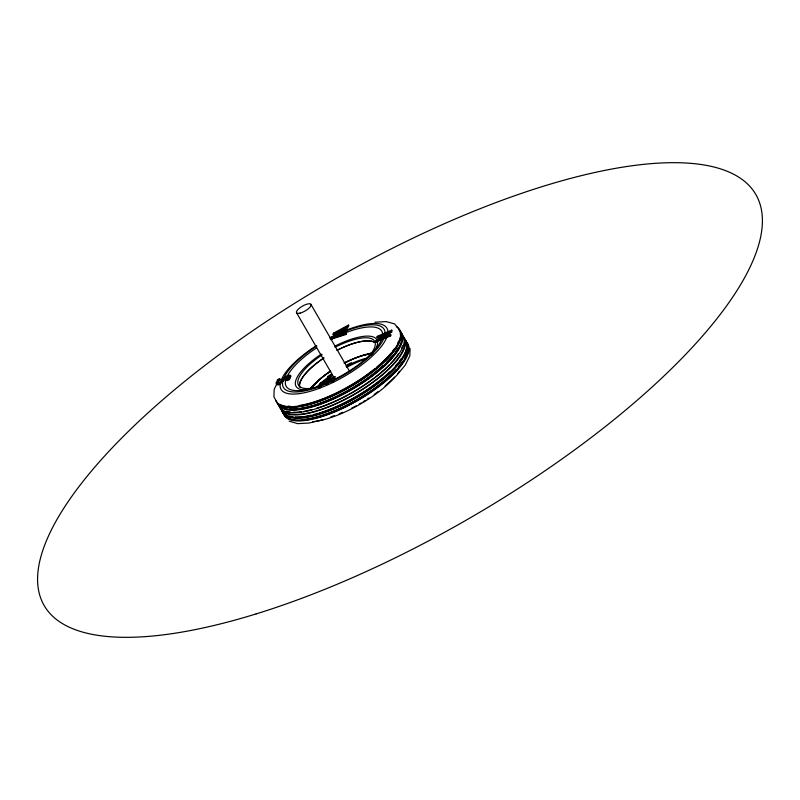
<?xml version="1.0" encoding="UTF-8"?>
<svg xmlns="http://www.w3.org/2000/svg" width="800" height="800" viewBox="0 0 800 800"><rect width="100%" height="100%" fill="white"/><g stroke="black" fill="none" stroke-linecap="round" stroke-linejoin="round"><path stroke-width="1.2" d="M410.09 348.56L409.82 355.93L405.27 365.07L396.8 375.33L385.11 385.97M286.74 380L288.64 377.86L288.62 376.41C285.84 376.91 271.9 391.49 277.51 379.93C284.53 374.55 271.08 387.75 281.32 381.28C283.06 378.28 285.8 375.63 289.39 375.18A5.27 1.76 -30 0 1 290.59 375.61L289.58 378.36L286.74 380L287.09 380.59L289.38 379.6L290.93 376.2A5.27 1.76 -30 0 0 289.73 375.77M278.69 383.49C275.45 383.14 281 380.06 279.91 378.89M287.09 380.59L288.47 379.16M333.17 334.24L333.48 333.18L348.46 325.1L348.51 326.68L336.08 333.31L335.74 332.72L347.31 329L347.02 329.97L334.48 336.67L346.17 332.89L346.23 334.43L332.33 338.83L332.31 337.15L344.72 330.51L333.17 334.24L333.51 334.83L342.75 331.85M332.33 338.83L332.65 337.75M333.51 334.83L333.48 333.18M319.1 387.28L320.44 382.75L334.87 376.52L333.88 381.65L332.17 382.38L331.83 381.79L332.88 378.22L328.92 379.93L328.29 383.84L326.58 384.58L326.24 383.99L327.22 380.67L321.86 382.98L321.15 387.14L319.45 387.87L319.1 387.28L320.81 386.54M319.45 387.87L320.44 384.47M321.15 387.14L321.86 382.98M326.58 384.58L327.22 380.67M328.29 383.84L328.92 379.93M346.23 334.43L346.17 332.89M335.74 332.72L348.17 326.09L348.46 325.1M332.17 382.38L332.88 378.22M336.91 336.14L347.36 330.57L347.31 329M333.88 381.65L334.87 376.52M383.69 336.4L389.87 332.44L377.43 337.81L377.08 337.22L377.35 336.32L391.78 330.09L391.38 331.46L379.09 339.3L390.52 334.37L390.6 335.87L376.17 342.09L376.14 340.42L389.53 331.85M376.17 342.09L376.14 340.42M377.43 337.81L377.35 336.32M390.52 334.37L390.6 335.87M381.48 338.59L391.72 332.05L391.78 330.09M276.32 382.62C277.42 390.3 285.37 376.59 288.96 377.01L289.29 377.28M288.98 378.45L289.27 377.82M278.73 380.19L274.18 389.33L273.9 396.71L275.41 399.53A71.32 23.81 -30 0 0 353.22 384.11A71.32 23.81 -30 0 0 396.37 326.65M283.16 379.73L284.28 378.42M282.11 381.33L281.11 382.35M284.79 377.98L285.36 377.56M334.89 333.19L337.03 332.04M343.45 328.58L348.8 325.69M337.82 334.98L343 332.21M377.08 337.22L391.01 331.16M280.25 379.48L277.85 380.52L277.51 379.93M375.83 341.5L390.86 334.97M325.22 381.43L328.55 379.99M330.77 379.03L334.1 377.6M322.2 383.57L327.56 381.26M329.27 380.52L333.22 378.82M326.24 383.99L327.95 383.25M331.83 381.79L333.54 381.06M287.53 376.39L288.36 376.07M337.16 336.5L346.51 333.48M331.99 338.24L345.89 333.83M323.16 419.69L309.03 423.05L297.67 423.64L289.14 421.18M374.96 322.21L386.32 321.62L394.48 323.85L398.86 328.94M391.38 331.46L391.72 332.05M348.17 326.09L348.51 326.68M347.02 329.97L347.36 330.57M310.85 304.24L349.71 371.56M296.65 312.9L334.9 379.16M320.44 382.75L320.78 383.34M289.04 379.01L289.38 379.6M286.77 379.93L287.11 380.52M407.11 342.99A71.32 23.81 -30 0 1 357.42 400.71A71.32 23.81 -30 0 1 283.62 413.76M407.87 346.13A70.5 23.53 -30 0 1 407.95 351.9M407.61 353.22A70.5 23.53 -30 0 1 353.26 402.71A70.5 23.53 -30 0 1 288.3 418.17M407.16 352.43A70.5 23.53 -30 0 1 404.86 357.82M402.71 361.32A70.5 23.53 -30 0 1 398.62 366.73M396.15 369.54A70.5 23.53 -30 0 1 302.16 419.54M287.84 417.38A70.5 23.53 -30 0 1 284.97 414.79M407.27 343.05A71.32 23.81 -30 0 1 355.6 400.69A71.32 23.81 -30 0 1 283.17 412.97M403.98 338.82A71.32 23.81 -30 0 1 358.56 396.45A71.32 23.81 -30 0 1 282.07 411.07M406.31 343.44A70.5 23.53 -30 0 1 353.31 399.14A70.5 23.53 -30 0 1 283.25 411.83M404.37 338.73A71.32 23.81 -30 0 1 356.76 396.45A71.32 23.81 -30 0 1 281.61 410.28M404.25 337.83A71.32 23.81 -30 0 1 352.59 395.47A71.32 23.81 -30 0 1 280.15 407.75M404.4 340.12A70.5 23.53 -30 0 1 354.62 393.99A70.5 23.53 -30 0 1 282.76 410.54M402.54 346.01A70.5 23.53 -30 0 1 401.68 348.14M398.42 353.89A70.5 23.53 -30 0 1 390.99 363.05M389.31 364.79A70.5 23.53 -30 0 1 348.51 394.49M347.44 395.07A70.5 23.53 -30 0 1 316.67 408.22M311.81 409.62A70.5 23.53 -30 0 1 303.81 411.36M301.49 411.72A70.5 23.53 -30 0 1 293.45 412.23M290.11 411.98A70.5 23.53 -30 0 1 286.48 411.21M401.63 333.99A71.32 23.81 -30 0 1 354.02 391.7A71.32 23.81 -30 0 1 278.88 405.54M400.17 331.46A71.32 23.81 -30 0 1 352.56 389.17A71.32 23.81 -30 0 1 277.41 403.01M401.66 335.37A70.5 23.53 -30 0 1 355.05 387.37A70.5 23.53 -30 0 1 282.09 407.41M397.99 348.22A70.5 23.53 -30 0 1 395.27 352.33M393.17 355.05A70.5 23.53 -30 0 1 386.59 362.27M383.16 365.54A70.5 23.53 -30 0 1 314.76 404.9M313.53 405.27A70.5 23.53 -30 0 1 300.83 408.22M297.14 408.68A70.5 23.53 -30 0 1 289.53 408.8M285.7 408.2A70.5 23.53 -30 0 1 282.53 407.1M398.87 329.96A71.32 23.81 -30 0 1 353.45 387.59A71.32 23.81 -30 0 1 276.96 402.22M399.35 329.55A71.32 23.81 -30 0 1 349.65 387.26A71.32 23.81 -30 0 1 275.86 400.32M400.11 332.69A70.5 23.53 -30 0 1 353.5 384.69A70.5 23.53 -30 0 1 280.54 404.72M398.68 341.05A70.5 23.53 -30 0 1 397.69 343.24M394.35 348.75A70.5 23.53 -30 0 1 392.35 351.44M390.86 353.29A70.5 23.53 -30 0 1 376.93 366.97M374.97 368.59A70.5 23.53 -30 0 1 299.28 405.53M289.98 406.22A70.5 23.53 -30 0 1 287.98 406.11M346.47 330.1A61.13 20.41 -30 0 1 387.91 331.86M387.33 335.77A61.13 20.41 -30 0 1 327.52 384.95A61.13 20.41 -30 0 1 280.32 383.14M280.66 381.78A61.13 20.41 -30 0 1 316.16 345.76M329.94 337.71A61.13 20.41 -30 0 1 340.8 332.46M343.65 331.92A58.15 19.41 -30 0 1 384.83 335.22M384.51 336.51A58.15 19.41 -30 0 1 334.11 380.24M331.86 381.34A58.15 19.41 -30 0 1 327.39 383.39M326.3 383.87A58.15 19.41 -30 0 1 321.52 385.83M319.15 386.73A58.15 19.41 -30 0 1 283.05 380.28M283.36 379.32A58.15 19.41 -30 0 1 316.82 346.02M330.09 338.27A58.15 19.41 -30 0 1 341.26 332.92M341.1 334.61A55.16 18.41 -30 0 1 382.43 336.79M381.83 338.93A55.16 18.41 -30 0 1 303.08 390.19A55.16 18.41 -30 0 1 316.08 348.23M330.5 339.68A55.16 18.41 -30 0 1 340.05 335.06M334.93 346.15A46.65 15.57 -30 0 1 374.89 350.32M372.89 353.21A46.65 15.57 -30 0 1 371.36 355.12M306.92 389.93A46.65 15.57 -30 0 1 321.31 354.11M335.1 347.25A43.96 14.67 -30 0 1 370.79 338.43A43.96 14.67 -30 0 1 367.79 357.55M318.86 386.72A43.96 14.67 -30 0 1 297.81 381.52A43.96 14.67 -30 0 1 322.26 354.76M299.82 387.24A43.96 14.67 -30 0 1 324.05 357.87A44.17 14.74 -30 0 0 299.44 386.39M374.37 342.32A43.96 14.67 -30 0 0 336.89 350.36A44.17 14.74 -30 0 1 369.62 340.87M370.78 341A44.17 14.74 -30 0 1 374.56 342.23M311.33 388.25A43.96 14.67 -30 0 1 330.35 371.27M344.23 363.07A43.96 14.67 -30 0 1 372.29 353.72M310.5 388.15A60.7 20.26 -30 0 1 317.19 382.31M367.13 354.42A60.7 20.26 -30 0 1 372.9 352.61M310.51 388.3A48.54 16.2 -30 0 1 330.74 371.15M344.92 362.86A48.54 16.2 -30 0 1 371.99 353.07M311.15 388.26A44.17 14.74 -30 0 1 330.26 371.21M344.21 362.97A44.17 14.74 -30 0 1 369.84 353.89M317.07 386.79A43.96 14.67 -30 0 1 320.48 383.5M322.36 381.83A43.96 14.67 -30 0 1 332.15 374.38M346.02 366.18A43.96 14.67 -30 0 1 366.26 358.25M320.98 384.08A55.16 18.41 -30 0 1 322.7 382.71M325.4 380.64A55.16 18.41 -30 0 1 332.08 375.94M346.5 367.4A55.16 18.41 -30 0 1 364.99 359.21M327.52 376.7A46.65 15.57 -30 0 1 330.42 374.64M347.1 364.79A46.65 15.57 -30 0 1 351.42 362.73M378.05 391.58A58.15 19.41 -30 0 1 374.17 394.47M369.1 397.98A58.15 19.41 -30 0 1 367.18 399.24M365.21 400.49A58.15 19.41 -30 0 1 363.22 401.72M361.2 402.93A58.15 19.41 -30 0 1 359.17 404.11M356.12 405.81A58.15 19.41 -30 0 1 351.67 408.15M342.73 412.34A58.15 19.41 -30 0 1 339.14 413.83M334.41 415.62A58.15 19.41 -30 0 1 330.97 416.78M326.26 379.26A58.15 19.41 -30 0 1 328.27 377.83M347.64 366.16A58.15 19.41 -30 0 1 349.89 365.02M399.48 371.2A61.13 20.41 -30 0 1 397.65 373.73M394.74 377.26A61.13 20.41 -30 0 1 312.54 421.66M401.16 358.64A70.5 23.53 -30 0 1 399.26 361.29M397.83 363.11A70.5 23.53 -30 0 1 395.45 365.91M389.57 371.97A70.5 23.53 -30 0 1 351.25 399.23M350.18 399.81A70.5 23.53 -30 0 1 319.41 412.97M318.19 413.34A70.5 23.53 -30 0 1 313.35 414.67M311.01 415.22A70.5 23.53 -30 0 1 305.49 416.28M303 416.62A70.5 23.53 -30 0 1 295.17 416.93M292.85 416.73A70.5 23.53 -30 0 1 289.22 415.95M286.29 414.69A70.5 23.53 -30 0 1 282.34 409.89M300.08 313.12A8.34 2.78 -30 0 0 311.1 304.93A8.34 2.78 -30 0 0 300.06 307.67A8.34 2.78 -30 0 0 300.08 313.12M256.12 613.91A410.91 137.16 -30 0 0 760 204.03A410.91 137.16 -30 0 0 183.88 382.06A410.91 137.16 -30 0 0 256.12 613.91"/></g></svg>
